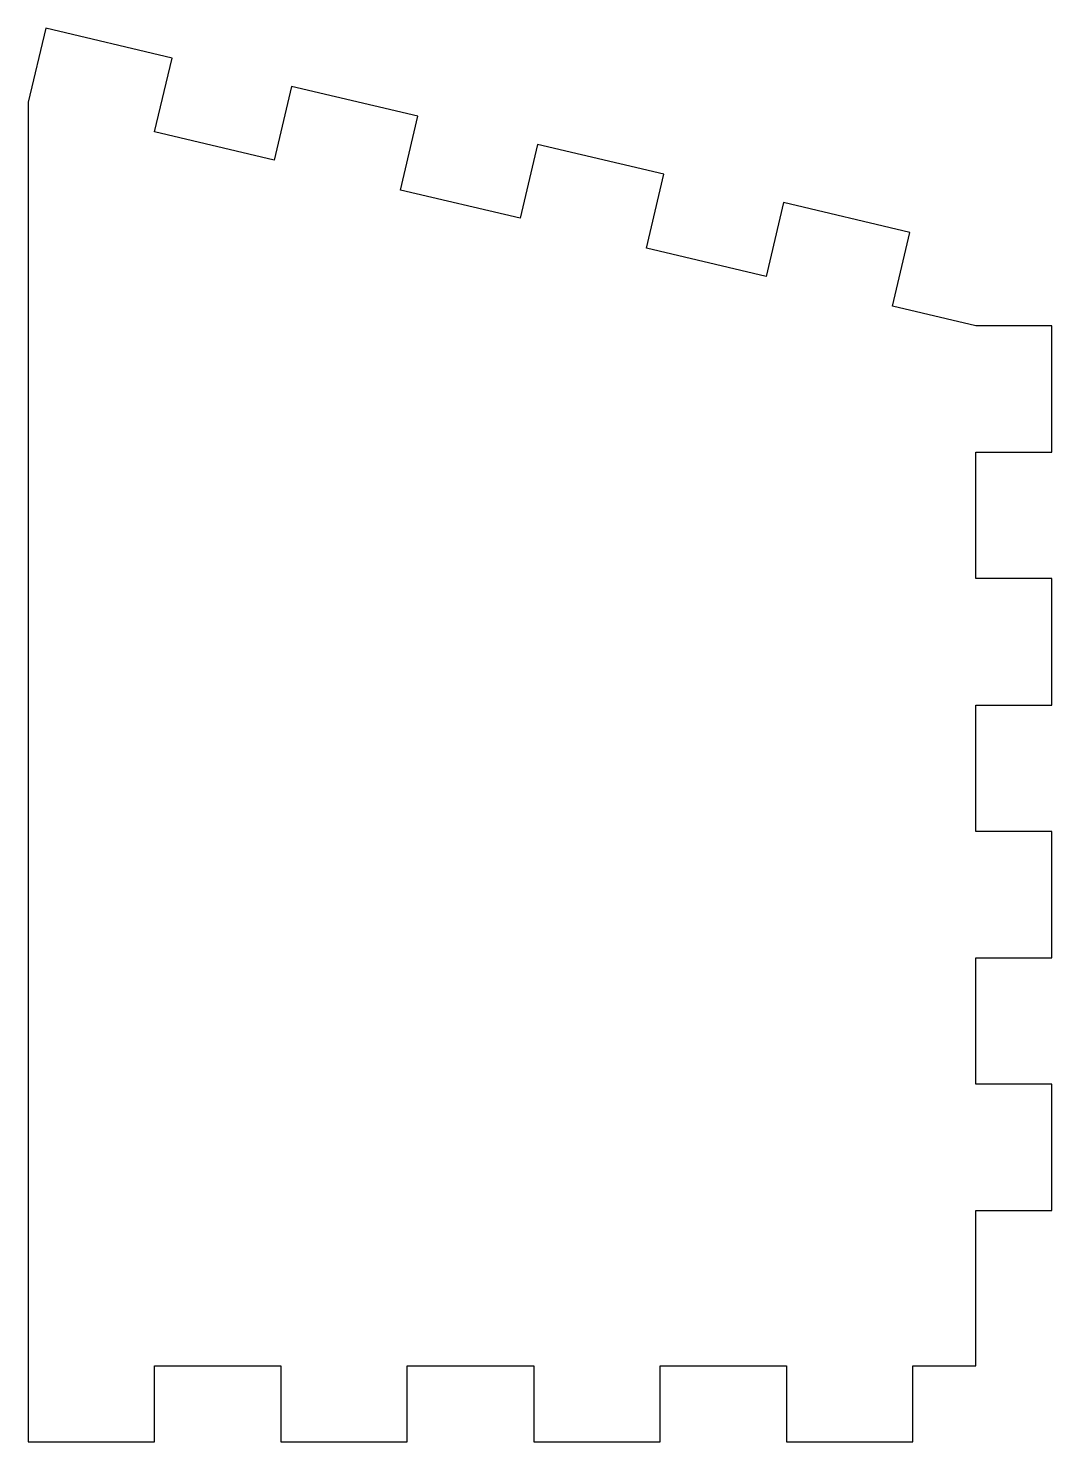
# Model space of a CAD drawing. Header units: millimetres. Extents: x 0 to 81, y -6 to 106.
import ezdxf

# ---------------------------------------------------------------- set-up
doc = ezdxf.new("R2010")
doc.units = ezdxf.units.MM

msp = doc.modelspace()

# ---------------------------------------------------------------- linework, layer by layer
msp.add_lwpolyline([(81, 22.29), (75, 22.29), (75, 32.29), (81, 32.29), (81, 42.29), (75, 42.29), (75, 52.29), (81, 52.29), (81, 62.29), (75, 62.29), (75, 72.29), (81, 72.29), (81, 82.29), (75, 82.29), (68.39, 83.85), (69.77, 89.69), (59.77, 92.05), (58.39, 86.21), (48.93, 88.45), (50.31, 94.29), (40.31, 96.65), (38.93, 90.81), (29.46, 93.04), (30.84, 98.88), (20.84, 101.24), (19.46, 95.4), (10, 97.64), (11.38, 103.48), (1.38, 105.84), (0, 100), (0, -6), (10, -6), (10, 0), (20, 0), (20, -6), (30, -6), (30, 0), (40, 0), (40, -6), (50, -6), (50, 0), (60, 0), (60, -6), (70, -6), (70, 0), (75, 0), (75, 12.29), (81, 12.29)], close=True)

doc.saveas('drawing.dxf')
